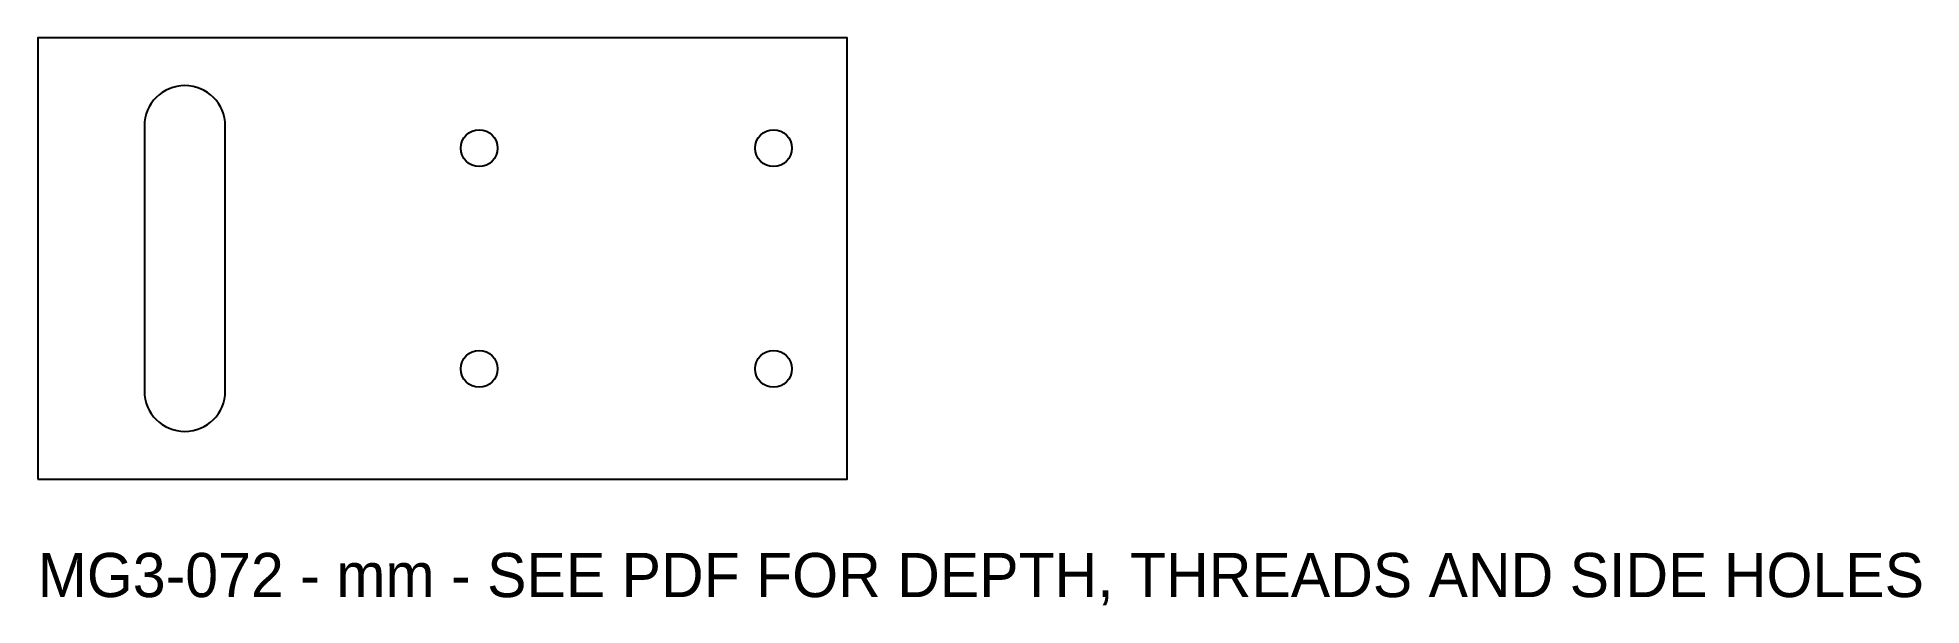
# Model space of a CAD drawing. Header units: millimetres. Extents: x 0 to 128, y -9 to 30.
import ezdxf

# ---------------------------------------------------------------- set-up
doc = ezdxf.new("R2010")
doc.units = ezdxf.units.MM
for name, color, linetype in [('NOTES', 2, 'Continuous'), ('OUTLINE', 7, 'Continuous'), ('TAP_PILOT', 1, 'Continuous'), ('THROUGH', 3, 'Continuous')]:
    doc.layers.add(name, color=color, linetype=linetype)

msp = doc.modelspace()

# ---------------------------------------------------------------- linework, layer by layer
at = {"layer": 'OUTLINE'}
msp.add_lwpolyline([(0, 0), (55, 0), (55, 30), (0, 30)], close=True, dxfattribs=at)
at = {"layer": 'TAP_PILOT'}
for centre in [(30, 22.5), (50, 22.5), (30, 7.5), (50, 7.5)]:
    msp.add_circle(centre, 1.25, dxfattribs=at)
at = {"layer": 'THROUGH'}
msp.add_lwpolyline([(12.75, 6), (12.75, 24, 1), (7.25, 24), (7.25, 6, 1)], format="xyb", close=True, dxfattribs=at)

# ---------------------------------------------------------------- texts
at = {"layer": 'NOTES'}
msp.add_text('MG3-072 - mm - SEE PDF FOR DEPTH, THREADS AND SIDE HOLES', height=3, dxfattribs=at).set_placement((0, -8))

doc.saveas('drawing.dxf')
